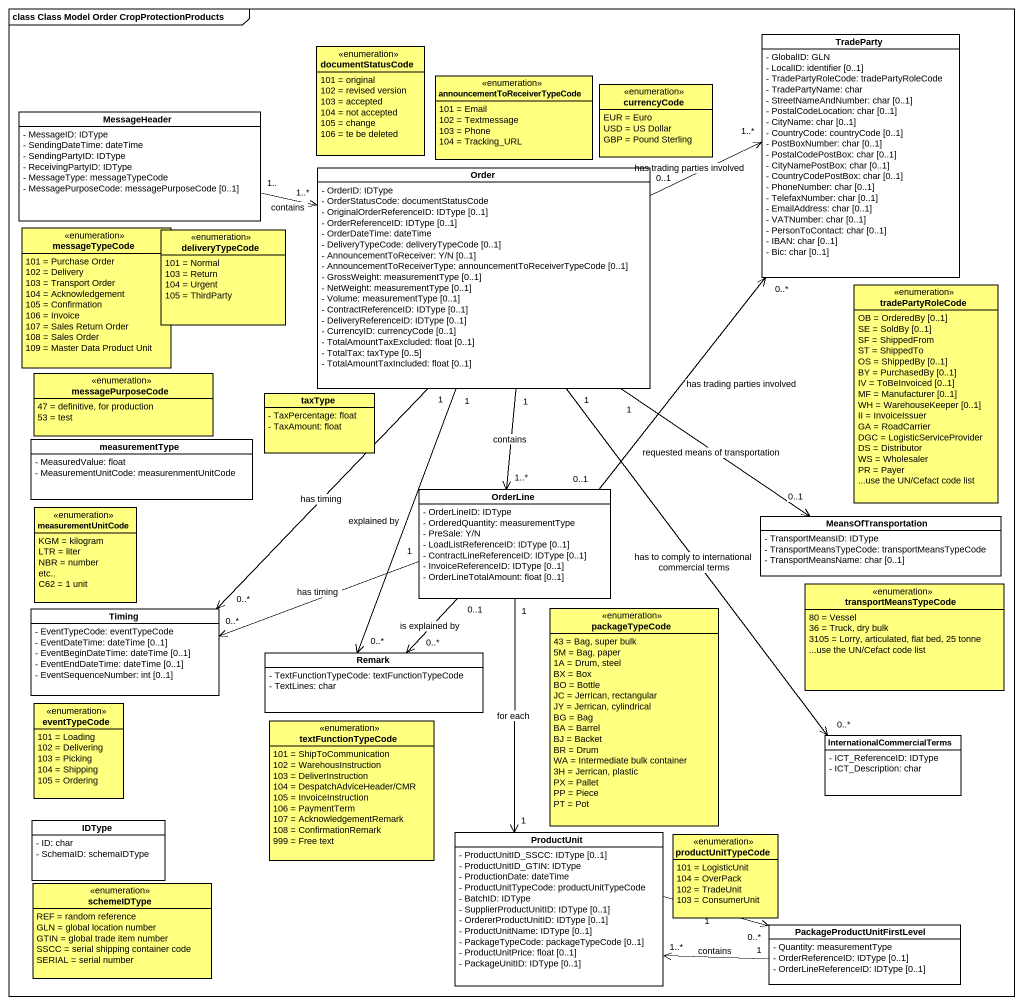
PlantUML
@startuml
mainframe class Class Model Order CropProtectionProducts
hide circle
hide empty members
skinparam classAttributeIconSize 0
class TradeParty {
  - GlobalID: GLN
  - LocalID: identifier [0..1]
  - TradePartyRoleCode: tradePartyRoleCode
  - TradePartyName: char
  - StreetNameAndNumber: char [0..1]
  - PostalCodeLocation: char [0..1]
  - CityName: char [0..1]
  - CountryCode: countryCode [0..1]
  - PostBoxNumber: char [0..1]
  - PostalCodePostBox: char [0..1]
  - CityNamePostBox: char [0..1]
  - CountryCodePostBox: char [0..1]
  - PhoneNumber: char [0..1]
  - TelefaxNumber: char [0..1]
  - EmailAddress: char [0..1]
  - VATNumber: char [0..1]
  - PersonToContact: char [0..1]
  - IBAN: char [0..1]
  - Bic: char [0..1]
}
enum documentStatusCode #FFFF80 {
  101 = original
  102 = revised version
  103 = accepted
  104 = not accepted
  105 = change
  106 = te be deleted
}
enum "announcementToReceiverTypeCode" as announcementToReceiverTypeCo #FFFF80 {
  101 = Email
  102 = Textmessage
  103 = Phone
  104 = Tracking_URL
}
class MessageHeader {
  - MessageID: IDType
  - SendingDateTime: dateTime
  - SendingPartyID: IDType
  - ReceivingPartyID: IDType
  - MessageType: messageTypeCode
  - MessagePurposeCode: messagePurposeCode [0..1]
}
enum currencyCode #FFFF80 {
  EUR = Euro
  USD = US Dollar
  GBP = Pound Sterling
}
class Order {
  - OrderID: IDType
  - OrderStatusCode: documentStatusCode
  - OriginalOrderReferenceID: IDType [0..1]
  - OrderReferenceID: IDType [0..1]
  - OrderDateTime: dateTime
  - DeliveryTypeCode: deliveryTypeCode [0..1]
  - AnnouncementToReceiver: Y/N [0..1]
  - AnnouncementToReceiverType: announcementToReceiverTypeCode [0..1]
  - GrossWeight: measurementType [0..1]
  - NetWeight: measurementType [0..1]
  - Volume: measurementType [0..1]
  - ContractReferenceID: IDType [0..1]
  - DeliveryReferenceID: IDType [0..1]
  - CurrencyID: currencyCode [0..1]
  - TotalAmountTaxExcluded: float [0..1]
  - TotalTax: taxType [0..5]
  - TotalAmountTaxIncluded: float [0..1]
}
enum messageTypeCode #FFFF80 {
  101 = Purchase Order
  102 = Delivery
  103 = Transport Order
  104 = Acknowledgement
  105 = Confirmation
  106 = Invoice
  107 = Sales Return Order
  108 = Sales Order
  109 = Master Data Product Unit
}
enum deliveryTypeCode #FFFF80 {
  101 = Normal
  103 = Return
  104 = Urgent
  105 = ThirdParty
}
enum tradePartyRoleCode #FFFF80 {
  OB = OrderedBy [0..1]
  SE = SoldBy [0..1]
  SF = ShippedFrom
  ST = ShippedTo
  OS = ShippedBy [0..1]
  BY = PurchasedBy [0..1]
  IV = ToBeInvoiced [0..1]
  MF = Manufacturer [0..1]
  WH = WarehouseKeeper [0..1]
  II = InvoiceIssuer
  GA = RoadCarrier
  DGC = LogisticServiceProvider
  DS = Distributor
  WS = Wholesaler
  PR = Payer
  ~...use the UN/Cefact code list
}
enum messagePurposeCode #FFFF80 {
  47 = definitive, for production
  53 = test
}
class taxType #FFFF80 {
  - TaxPercentage: float
  - TaxAmount: float
}
class measurementType {
  - MeasuredValue: float
  - MeasurementUnitCode: measurenmentUnitCode
}
enum measurementUnitCode #FFFF80 {
  KGM = kilogram
  LTR = liter
  NBR = number
  etc..
  C62 = 1 unit
}
class OrderLine {
  - OrderLineID: IDType
  - OrderedQuantity: measurementType
  - PreSale: Y/N
  - LoadListReferenceID: IDType [0..1]
  - ContractLineReferenceID: IDType [0..1]
  - InvoiceReferenceID: IDType [0..1]
  - OrderLineTotalAmount: float [0..1]
}
class MeansOfTransportation {
  - TransportMeansID: IDType
  - TransportMeansTypeCode: transportMeansTypeCode
  - TransportMeansName: char [0..1]
}
enum transportMeansTypeCode #FFFF80 {
  80 = Vessel
  36 = Truck, dry bulk
  3105 = Lorry, articulated, flat bed, 25 tonne
  ~...use the UN/Cefact code list
}
class Timing {
  - EventTypeCode: eventTypeCode
  - EventDateTime: dateTime [0..1]
  - EventBeginDateTime: dateTime [0..1]
  - EventEndDateTime: dateTime [0..1]
  - EventSequenceNumber: int [0..1]
}
enum packageTypeCode #FFFF80 {
  43 = Bag, super bulk
  5M = Bag, paper
  1A = Drum, steel
  BX = Box
  BO = Bottle
  JC = Jerrican, rectangular
  JY = Jerrican, cylindrical
  BG = Bag
  BA = Barrel
  BJ = Backet
  BR = Drum
  WA = Intermediate bulk container
  3H = Jerrican, plastic
  PX = Pallet
  PP = Piece
  PT = Pot
}
class Remark {
  - TextFunctionTypeCode: textFunctionTypeCode
  - TextLines: char
}
enum eventTypeCode #FFFF80 {
  101 = Loading
  102 = Delivering
  103 = Picking
  104 = Shipping
  105 = Ordering
}
enum textFunctionTypeCode #FFFF80 {
  101 = ShipToCommunication
  102 = WarehousInstruction
  103 = DeliverInstruction
  104 = DespatchAdviceHeader/CMR
  105 = InvoiceInstruction
  106 = PaymentTerm
  107 = AcknowledgementRemark
  108 = ConfirmationRemark
  999 = Free text
}
class InternationalCommercialTerms {
  - ICT_ReferenceID: IDType
  - ICT_Description: char
}
class IDType {
  - ID: char
  - SchemaID: schemaIDType
}
class ProductUnit {
  - ProductUnitID_SSCC: IDType [0..1]
  - ProductUnitID_GTIN: IDType
  - ProductionDate: dateTime
  - ProductUnitTypeCode: productUnitTypeCode
  - BatchID: IDType
  - SupplierProductUnitID: IDType [0..1]
  - OrdererProductUnitID: IDType [0..1]
  - ProductUnitName: IDType [0..1]
  - PackageTypeCode: packageTypeCode [0..1]
  - ProductUnitPrice: float [0..1]
  - PackageUnitID: IDType [0..1]
}
enum productUnitTypeCode #FFFF80 {
  101 = LogisticUnit
  104 = OverPack
  102 = TradeUnit
  103 = ConsumerUnit
}
enum schemeIDType #FFFF80 {
  REF = random reference
  GLN = global location number
  GTIN = global trade item number
  SSCC = serial shipping container code
  SERIAL = serial number
}
class PackageProductUnitFirstLevel {
  - Quantity: measurementType
  - OrderReferenceID: IDType [0..1]
  - OrderLineReferenceID: IDType [0..1]
}
MessageHeader "1.." -right-> "1..*" Order : contains
Order "0..1" -right-> "1..*" TradeParty : has trading parties involved
Order "1" --> "1..*" OrderLine : contains
Order "1" --> "0..1" MeansOfTransportation : requested means of transportation
Order "1" --> "0..*" Timing : has timing
Order "1" --> "0..*" Remark : explained by
Order "1" --> "0..*" InternationalCommercialTerms : has to comply to international commercial terms
OrderLine "0..1" -up-> "0..*" TradeParty : has trading parties involved
OrderLine "1" -left-> "0..*" Timing : has timing
OrderLine "0..1" --> "0..*" Remark : is explained by
OrderLine "1" --> "1" ProductUnit : for each
ProductUnit "1" -right-> "0..*" PackageProductUnitFirstLevel
PackageProductUnitFirstLevel "1" -left-> "1..*" ProductUnit : contains
@enduml
